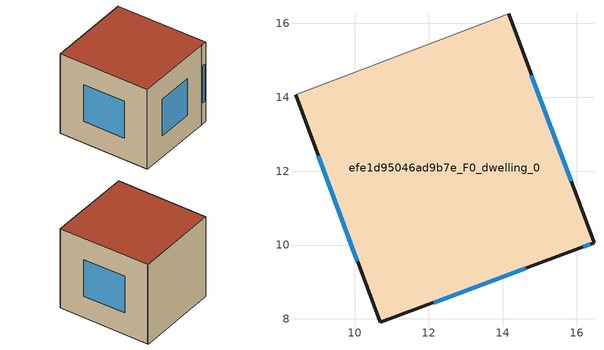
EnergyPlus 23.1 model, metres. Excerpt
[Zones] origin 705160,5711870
efe1d95046ad9b7e_F0_dwelling_0
 floor ground (EU_floor_Construction): 14.16,16.27 16.47,10.06 16.07,9.91 10.68,7.91 8.39,14.07 z0
 wall outside (EU_wall_Construction): 8.39,14.07 10.68,7.91 16.07,9.91 16.47,10.06 14.16,16.27 z0:6
 wall adiabatic (EU_wall_Construction): 14.16,16.27 8.39,14.07 z0:6
 window (EU_Window_Construction): 15.85,11.73 14.78,14.6 / 16.18,9.95 16.37,10.02 / 12.13,8.44 14.63,9.37 / 9,12.42 10.07,9.56 z1.61:4.39
 roof outside (EU_roof_Construction): 16.07,9.91 16.47,10.06 14.16,16.27 8.39,14.07 10.68,7.91 z6
shading: 14.18,16.23 8.39,14.07 z0:6
[Building]
EU S2 Campaign: North Axis=0; Terrain=City; Solar Distribution=FullExterior
[Site:Location]
London: Latitude=51.5; Longitude=-0.5; Time Zone=0; Elevation=25
[SizingPeriod:WeatherFileDays]
AnnualSizingPeriod: Begin Month=1; Begin Day of Month=1; End Month=12; End Day of Month=31; Day of Week for Start Day=Monday; Use Weather File Daylight Saving Period=No; Use Weather File Rain and Snow Indicators=No
[MATERIAL]
EU_InternalMass_Material: Roughness=MediumRough; Thickness=0.1; Conductivity=1; Density=1800; Specific Heat=900; Thermal Absorptance=0.9; Solar Absorptance=0.7; Visible Absorptance=0.7
[MATERIAL:NOMASS] Roughness=MediumRough; Thermal Absorptance=0.9; Solar Absorptance=0.7; Visible Absorptance=0.7
Name | Thermal Resistance
EU_wall_NoMass | 0.735294
EU_roof_NoMass | 0.520833
EU_floor_NoMass | 1.81159
[WINDOWMATERIAL:SIMPLEGLAZINGSYSTEM]
EU_Window_SimpleGlazing: UFactor=3.92; Solar Heat Gain Coefficient=0.85; Visible Transmittance=0.85
[CONSTRUCTION]
EU_wall_Construction: EU_wall_NoMass
EU_roof_Construction: EU_roof_NoMass
EU_floor_Construction: EU_floor_NoMass
EU_InternalMass_Construction: EU_InternalMass_Material
EU_Window_Construction: EU_Window_SimpleGlazing
[ZONE]
efe1d95046ad9b7e_F0_dwelling_0: Type=1; Multiplier=1; Ceiling Height=autocalculate; Volume=244.622; Floor Area=autocalculate; Part of Total Floor Area=Yes
[INTERNALMASS]
efe1d95046ad9b7e_F0_dwelling_0_EU_InternalMass: Construction=EU_InternalMass_Construction; Zone or ZoneList=efe1d95046ad9b7e_F0_dwelling_0; Surface Area=40.7703
[OTHEREQUIPMENT]
EU_Step8_InternalGain_efe1d95046ad9b7e_F0_dwelling_0_f000: Fuel Type=Electricity; Zone or ZoneList or Space or SpaceList=efe1d95046ad9b7e_F0_dwelling_0; Schedule=EU_Step8_GainSchedule_efe1d95046ad9b7e_F0_dwelling_0_f000; Design Level Calculation Method=Watts/Area; Power per Zone Floor Area=1; Fraction Latent=0; Fraction Radiant=0; Fraction Lost=0; Carbon Dioxide Generation Rate=0; EndUse Subcategory=EU_Step8_InternalGains
[ZONEVENTILATION:DESIGNFLOWRATE]
EU_ConstantAir_efe1d95046ad9b7e_F0_dwelling_0: Zone or ZoneList or Space or SpaceList=efe1d95046ad9b7e_F0_dwelling_0; Schedule=EU_AlwaysOn; Design Flow Rate Calculation Method=AirChanges/Hour; Air Changes per Hour=0.48; Ventilation Type=Natural; Fan Pressure Rise=0; Fan Total Efficiency=1; Constant Term Coefficient=1; Temperature Term Coefficient=0; Velocity Term Coefficient=0; Velocity Squared Term Coefficient=0; Minimum Indoor Temperature=-100; Maximum Indoor Temperature=100; Delta Temperature=-100; Minimum Outdoor Temperature=-100; Maximum Outdoor Temperature=100; Maximum Wind Speed=40
[HVACTEMPLATE:THERMOSTAT]
EU_HeatOnly_efe1d95046ad9b7e_F0_dwelling_0: Constant Heating Setpoint=20; Constant Cooling Setpoint=50
[HVACTEMPLATE:ZONE:IDEALLOADSAIRSYSTEM]
efe1d95046ad9b7e_F0_dwelling_0: Template Thermostat=EU_HeatOnly_efe1d95046ad9b7e_F0_dwelling_0; System Availability Schedule=EU_AlwaysOn; Maximum Heating Supply Air Temperature=50; Minimum Cooling Supply Air Temperature=13; Maximum Heating Supply Air Humidity Ratio=0.0156; Minimum Cooling Supply Air Humidity Ratio=0.0077; Heating Limit=NoLimit; Cooling Limit=NoLimit; Heating Availability Schedule=EU_AlwaysOn; Cooling Availability Schedule=EU_CoolingOff; Dehumidification Control Type=ConstantSensibleHeatRatio; Cooling Sensible Heat Ratio=0.7; Dehumidification Setpoint=60; Humidification Control Type=None; Humidification Setpoint=30; Outdoor Air Method=None; Outdoor Air Flow Rate per Person=0.00944; Outdoor Air Flow Rate per Zone Floor Area=0; Outdoor Air Flow Rate per Zone=0; Demand Controlled Ventilation Type=None; Outdoor Air Economizer Type=NoEconomizer; Heat Recovery Type=None; Sensible Heat Recovery Effectiveness=0.7; Latent Heat Recovery Effectiveness=0.65
[SIZING:ZONE]
efe1d95046ad9b7e_F0_dwelling_0: Zone Cooling Design Supply Air Temperature Input Method=SupplyAirTemperature; Zone Cooling Design Supply Air Temperature=13; Zone Heating Design Supply Air Temperature Input Method=SupplyAirTemperature; Zone Heating Design Supply Air Temperature=50; Zone Cooling Design Supply Air Humidity Ratio=0.008; Zone Heating Design Supply Air Humidity Ratio=0.008; Cooling Design Air Flow Method=DesignDay; Cooling Design Air Flow Rate=0; Cooling Minimum Air Flow per Zone Floor Area=0.000762; Cooling Minimum Air Flow=0; Cooling Minimum Air Flow Fraction=0.2; Heating Design Air Flow Method=DesignDay; Heating Design Air Flow Rate=0; Heating Maximum Air Flow per Zone Floor Area=0.002032; Heating Maximum Air Flow=0.141576; Heating Maximum Air Flow Fraction=0.3; Account for Dedicated Outdoor Air System=No; Dedicated Outdoor Air System Control Strategy=NeutralSupplyAir; Dedicated Outdoor Air Low Setpoint Temperature for Design=autosize; Dedicated Outdoor Air High Setpoint Temperature for Design=autosize; Zone Load Sizing Method=Sensible Load Only No Latent Load; Zone Latent Cooling Design Supply Air Humidity Ratio Input Method=HumidityRatioDifference; Zone Cooling Design Supply Air Humidity Ratio Difference=0.005; Zone Latent Heating Design Supply Air Humidity Ratio Input Method=HumidityRatioDifference; Zone Humidification Design Supply Air Humidity Ratio Difference=0.005
[SCHEDULE:CONSTANT]
Name | Hourly Value
EU_AlwaysOn | 1
EU_CoolingOff | 0
[SCHEDULE:FILE]
EU_Step8_GainSchedule_efe1d95046ad9b7e_F0_dwelling_0_f000: File=../../schedules/efe1d95046ad9b7e/efe1d95046ad9b7e_F0_dwelling_0_f000_gain.csv; Column Number=1; Rows to Skip at Top=0; Number of Hours of Data=8760; Column Separator=Comma; Interpolate to Timestep=No; Minutes per Item=60; Adjust Schedule for Daylight Savings=Yes
